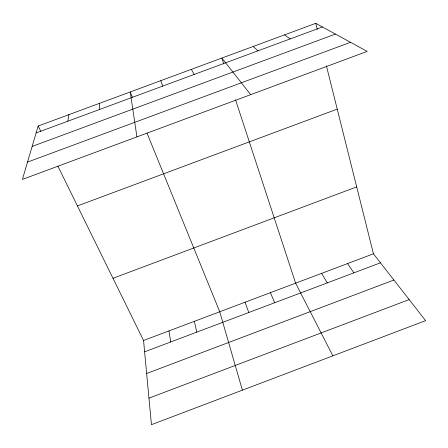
<?xml version="1.0" encoding="UTF-8"?>
<svg xmlns="http://www.w3.org/2000/svg" width="448" height="448" viewBox="0 0 448 448"><rect width="100%" height="100%" fill="white"/><g stroke="black" fill="none" stroke-linecap="round" stroke-linejoin="round"><path stroke-width="0.67" d="M99.506 109.491L99.613 103.286M67.844 121.212L68.914 114.643M38.17 126.017L22.4 179.407L367.175 51.402L315.756 23.324L38.17 126.017L40.902 131.578M146.647 373.486L393.904 280.022M148.96 398.132L409.17 299.589M143.55 340.497L373.447 253.814L425.6 320.645L151.452 424.676L143.55 340.497L57.915 166.202M144.609 351.82L380.47 262.814M112.98 278.281L356.698 186.894M77.426 205.918L337.232 109.122M36.12 132.95L322.448 26.975M32.144 146.423L335.434 34.07M27.513 162.098L350.526 42.314M284.514 34.882L290.226 38.903M253.215 46.463L257.947 50.848M250.701 94.646L221.861 58.061L223.815 64.03M347.542 263.581L353.898 272.843M321.597 273.364L327.281 282.884M191.374 69.339L194.169 74.458M332.864 355.835L295.613 283.164L235.553 99.854M270.362 292.684L274.719 302.719M132.362 97.132L130.25 91.952L136.914 136.892M147.017 133.123L219.744 311.769L242.39 390.169M245.067 302.221L248.774 312.514M160.838 80.634L162.669 86.111M315.756 23.324L317.285 29.434M326.39 65.806L373.447 253.814M194.382 321.328L196.767 332.136M168.98 330.904L170.71 341.97"/></g></svg>
